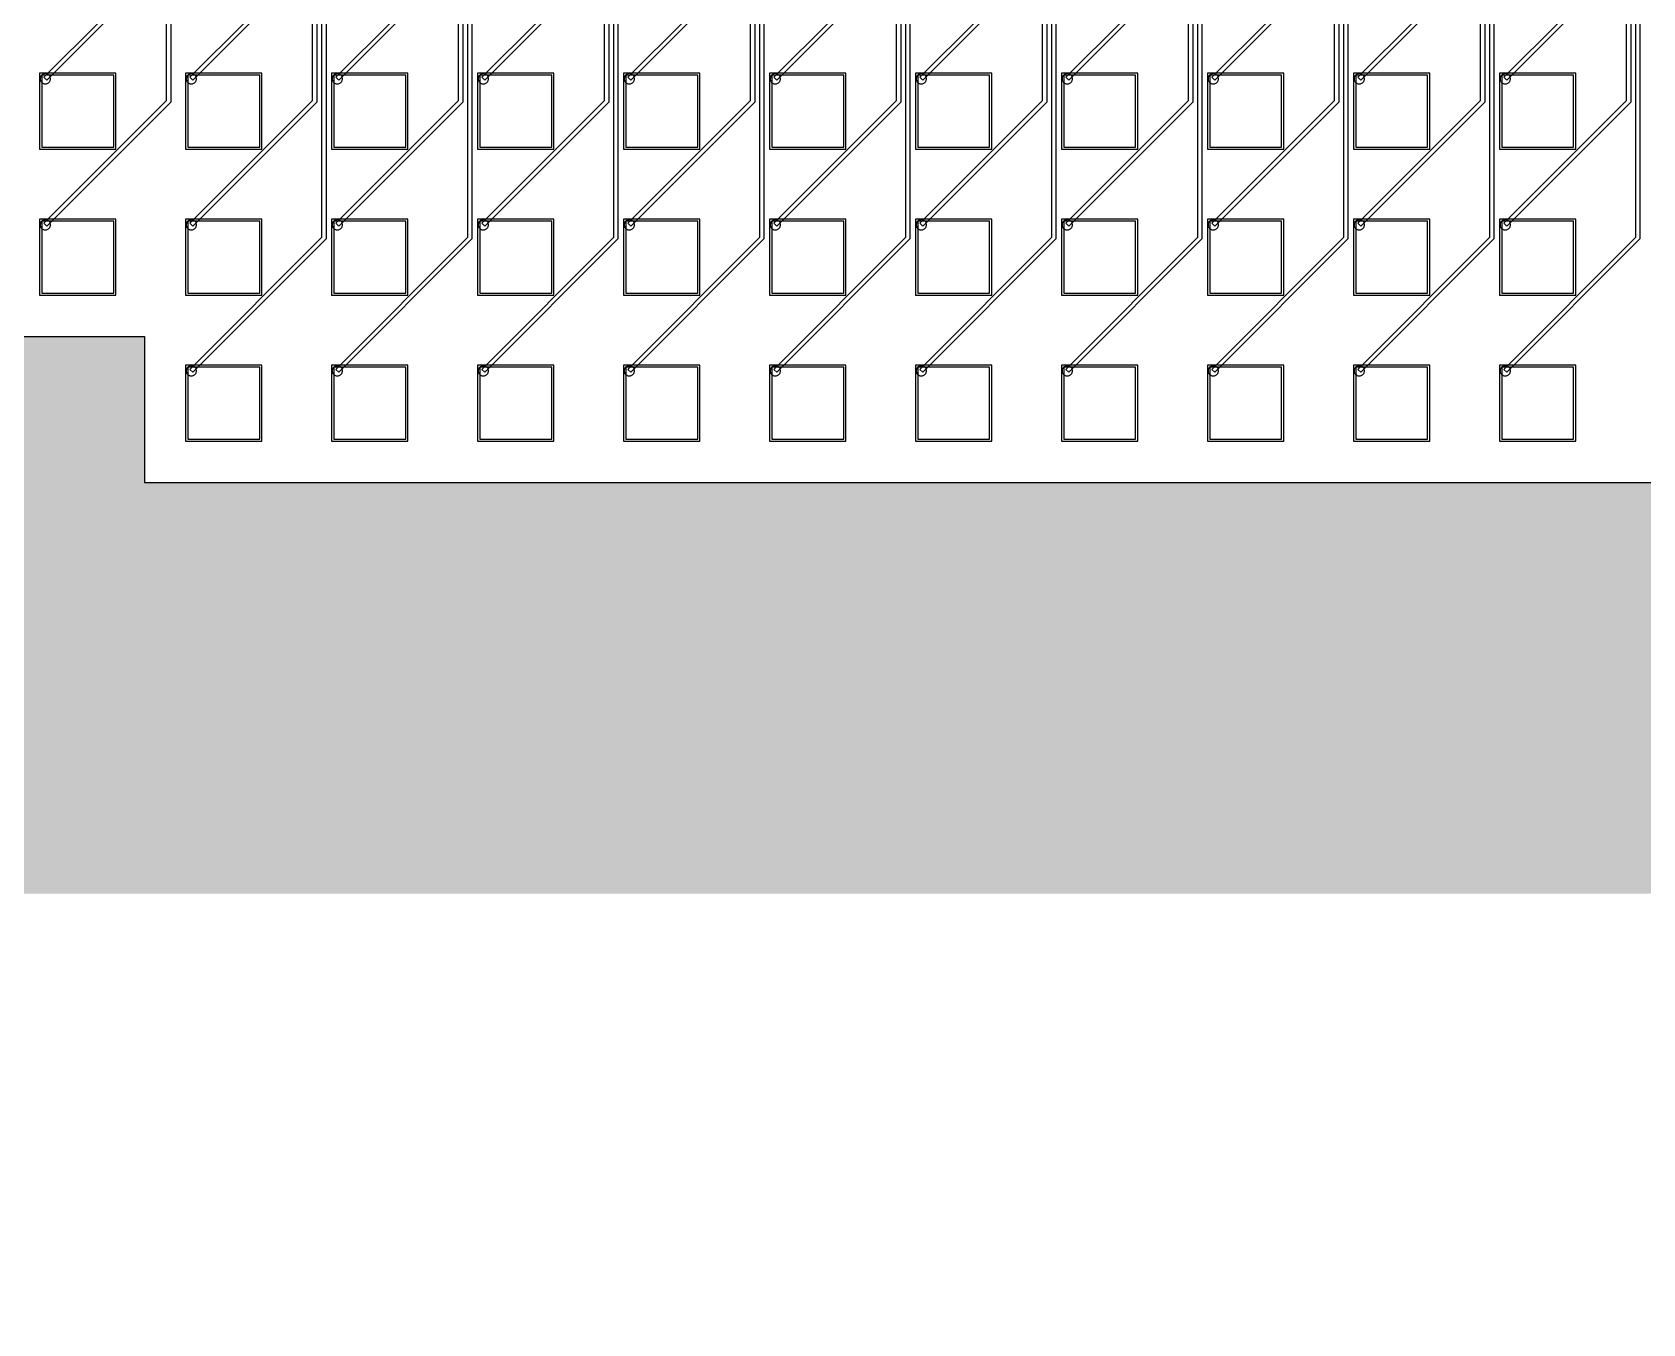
# Model space of a CAD drawing. Header units: metres. Extents: x -1236 to 4965, y 111 to 1952.
# Drawn here: x 1842 to 2626, y 111 to 739 of the extents above; entities that cross this region are included whole.
import ezdxf

# ---------------------------------------------------------------- set-up
doc = ezdxf.new("R2010")
doc.units = ezdxf.units.M
for name, color, linetype in [('Etching', 1, 'CONTINUOUS'), ('EtchingPad', 2, 'CONTINUOUS'), ('Metal1', 4, 'CONTINUOUS'), ('Metal2', 3, 'CONTINUOUS'), ('Polyimide', 7, 'CONTINUOUS'), ('Polyimide_Negative', 5, 'CONTINUOUS')]:
    doc.layers.add(name, color=color, linetype=linetype)

msp = doc.modelspace()

# ---------------------------------------------------------------- hatches: boundary and pattern name
at = {"layer": 'Polyimide_Negative'}
h = msp.add_hatch(color=5, dxfattribs=at)
h.paths.add_polyline_path([(-1236.25, 1952.5), (4965.25, 1952.5), (4965.25, 320), (1697, 320), (1697, 391), (-40.06, 391), (-45.65, 378.65), (-60.47, 350.95), (-77.06, 324.27), (-95.36, 298.73), (-115.29, 274.44), (-136.76, 251.51), (-159.69, 230.04), (-183.98, 210.11), (-209.52, 191.81), (-236.2, 175.22), (-263.9, 160.4), (-292.52, 147.44), (-321.92, 136.37), (-351.99, 127.25), (-382.59, 120.12), (-413.58, 115), (-444.85, 111.92), (-476.25, 110.89), (-507.65, 111.92), (-538.92, 115), (-569.91, 120.12), (-600.51, 127.25), (-630.58, 136.37), (-659.98, 147.44), (-688.6, 160.4), (-716.3, 175.22), (-742.98, 191.81), (-768.52, 210.11), (-792.81, 230.04), (-815.74, 251.51), (-837.21, 274.44), (-857.14, 298.73), (-875.44, 324.27), (-892.03, 350.95), (-906.85, 378.65), (-912.44, 391), (-1236.25, 391), (-1236.25, 1952.5)])
h.paths.add_polyline_path([(-756.25, 591), (-755.65, 572.69), (-753.85, 554.45), (-750.87, 536.37), (-746.71, 518.53), (-741.39, 501), (-734.94, 483.85), (-727.37, 467.16), (-718.74, 451), (-709.06, 435.44), (-698.39, 420.55), (-686.77, 406.38), (-674.24, 393.01), (-660.87, 380.48), (-646.7, 368.86), (-631.81, 358.19), (-616.25, 348.51), (-600.09, 339.88), (-583.4, 332.31), (-566.25, 325.86), (-548.72, 320.54), (-530.88, 316.38), (-512.8, 313.4), (-494.56, 311.6), (-476.25, 311), (-457.94, 311.6), (-439.7, 313.4), (-421.62, 316.38), (-403.78, 320.54), (-386.25, 325.86), (-369.1, 332.31), (-352.41, 339.88), (-336.25, 348.51), (-320.69, 358.19), (-305.8, 368.86), (-291.63, 380.48), (-278.26, 393.01), (-265.73, 406.38), (-254.11, 420.55), (-243.44, 435.44), (-233.76, 451), (-225.13, 467.16), (-217.56, 483.85), (-211.11, 501), (-205.79, 518.53), (-201.63, 536.37), (-198.65, 554.45), (-196.85, 572.69), (-196.25, 591), (1897, 591), (1897, 520), (3920.25, 520), (3920.86, 538.64), (3922.69, 557.2), (3925.73, 575.6), (3929.96, 593.76), (3935.37, 611.61), (3941.94, 629.06), (3949.64, 646.05), (3958.43, 662.5), (3968.28, 678.34), (3979.14, 693.5), (3990.98, 707.91), (4003.72, 721.53), (4017.34, 734.27), (4031.75, 746.11), (4046.91, 756.97), (4062.75, 766.82), (4079.2, 775.61), (4096.19, 783.31), (4113.64, 789.88), (4131.49, 795.29), (4149.65, 799.52), (4168.05, 802.56), (4186.61, 804.39), (4205.25, 805), (4223.89, 804.39), (4242.45, 802.56), (4260.85, 799.52), (4279.01, 795.29), (4296.86, 789.88), (4314.31, 783.31), (4331.3, 775.61), (4347.75, 766.82), (4363.59, 756.97), (4378.75, 746.11), (4393.16, 734.27), (4406.78, 721.53), (4419.52, 707.91), (4431.36, 693.5), (4442.22, 678.34), (4452.07, 662.5), (4460.86, 646.05), (4468.56, 629.06), (4475.13, 611.61), (4480.54, 593.76), (4484.77, 575.6), (4487.81, 557.2), (4489.64, 538.64), (4490.25, 520), (4765.25, 520), (4765.25, 1752.5), (-1036.25, 1752.5), (-1036.25, 591), (-756.25, 591)], flags=0)

# ---------------------------------------------------------------- linework, layer by layer
at = {"layer": 'Etching'}
for points in [[(1851.25, 716.25), (1851.23, 716.58), (1851.16, 716.9), (1851.06, 717.21), (1850.92, 717.5), (1850.73, 717.77), (1850.52, 718.02), (1850.27, 718.23), (1850, 718.42), (1849.71, 718.56), (1849.4, 718.66), (1849.08, 718.73), (1848.75, 718.75), (1848.42, 718.73), (1848.1, 718.66), (1847.79, 718.56), (1847.5, 718.42), (1847.23, 718.23), (1846.98, 718.02), (1846.77, 717.77), (1846.58, 717.5), (1846.44, 717.21), (1846.34, 716.9), (1846.27, 716.58), (1846.25, 716.25), (1846.27, 715.92), (1846.34, 715.6), (1846.44, 715.29), (1846.58, 715), (1846.77, 714.73), (1846.98, 714.48), (1847.23, 714.27), (1847.5, 714.08), (1847.79, 713.94), (1848.1, 713.84), (1848.42, 713.77), (1848.75, 713.75), (1849.08, 713.77), (1849.4, 713.84), (1849.71, 713.94), (1850, 714.08), (1850.27, 714.27), (1850.52, 714.48), (1850.73, 714.73), (1850.92, 715), (1851.06, 715.29), (1851.16, 715.6), (1851.23, 715.92), (1851.25, 716.25)], [(1922.25, 716.25), (1922.23, 716.58), (1922.16, 716.9), (1922.06, 717.21), (1921.92, 717.5), (1921.73, 717.77), (1921.52, 718.02), (1921.27, 718.23), (1921, 718.42), (1920.71, 718.56), (1920.4, 718.66), (1920.08, 718.73), (1919.75, 718.75), (1919.42, 718.73), (1919.1, 718.66), (1918.79, 718.56), (1918.5, 718.42), (1918.23, 718.23), (1917.98, 718.02), (1917.77, 717.77), (1917.58, 717.5), (1917.44, 717.21), (1917.34, 716.9), (1917.27, 716.58), (1917.25, 716.25), (1917.27, 715.92), (1917.34, 715.6), (1917.44, 715.29), (1917.58, 715), (1917.77, 714.73), (1917.98, 714.48), (1918.23, 714.27), (1918.5, 714.08), (1918.79, 713.94), (1919.1, 713.84), (1919.42, 713.77), (1919.75, 713.75), (1920.08, 713.77), (1920.4, 713.84), (1920.71, 713.94), (1921, 714.08), (1921.27, 714.27), (1921.52, 714.48), (1921.73, 714.73), (1921.92, 715), (1922.06, 715.29), (1922.16, 715.6), (1922.23, 715.92), (1922.25, 716.25)], [(1993.25, 716.25), (1993.23, 716.58), (1993.16, 716.9), (1993.06, 717.21), (1992.92, 717.5), (1992.73, 717.77), (1992.52, 718.02), (1992.27, 718.23), (1992, 718.42), (1991.71, 718.56), (1991.4, 718.66), (1991.08, 718.73), (1990.75, 718.75), (1990.42, 718.73), (1990.1, 718.66), (1989.79, 718.56), (1989.5, 718.42), (1989.23, 718.23), (1988.98, 718.02), (1988.77, 717.77), (1988.58, 717.5), (1988.44, 717.21), (1988.34, 716.9), (1988.27, 716.58), (1988.25, 716.25), (1988.27, 715.92), (1988.34, 715.6), (1988.44, 715.29), (1988.58, 715), (1988.77, 714.73), (1988.98, 714.48), (1989.23, 714.27), (1989.5, 714.08), (1989.79, 713.94), (1990.1, 713.84), (1990.42, 713.77), (1990.75, 713.75), (1991.08, 713.77), (1991.4, 713.84), (1991.71, 713.94), (1992, 714.08), (1992.27, 714.27), (1992.52, 714.48), (1992.73, 714.73), (1992.92, 715), (1993.06, 715.29), (1993.16, 715.6), (1993.23, 715.92), (1993.25, 716.25)], [(2064.25, 716.25), (2064.23, 716.58), (2064.16, 716.9), (2064.06, 717.21), (2063.92, 717.5), (2063.73, 717.77), (2063.52, 718.02), (2063.27, 718.23), (2063, 718.42), (2062.71, 718.56), (2062.4, 718.66), (2062.08, 718.73), (2061.75, 718.75), (2061.42, 718.73), (2061.1, 718.66), (2060.79, 718.56), (2060.5, 718.42), (2060.23, 718.23), (2059.98, 718.02), (2059.77, 717.77), (2059.58, 717.5), (2059.44, 717.21), (2059.34, 716.9), (2059.27, 716.58), (2059.25, 716.25), (2059.27, 715.92), (2059.34, 715.6), (2059.44, 715.29), (2059.58, 715), (2059.77, 714.73), (2059.98, 714.48), (2060.23, 714.27), (2060.5, 714.08), (2060.79, 713.94), (2061.1, 713.84), (2061.42, 713.77), (2061.75, 713.75), (2062.08, 713.77), (2062.4, 713.84), (2062.71, 713.94), (2063, 714.08), (2063.27, 714.27), (2063.52, 714.48), (2063.73, 714.73), (2063.92, 715), (2064.06, 715.29), (2064.16, 715.6), (2064.23, 715.92), (2064.25, 716.25)], [(2135.25, 716.25), (2135.23, 716.58), (2135.16, 716.9), (2135.06, 717.21), (2134.92, 717.5), (2134.73, 717.77), (2134.52, 718.02), (2134.27, 718.23), (2134, 718.42), (2133.71, 718.56), (2133.4, 718.66), (2133.08, 718.73), (2132.75, 718.75), (2132.42, 718.73), (2132.1, 718.66), (2131.79, 718.56), (2131.5, 718.42), (2131.23, 718.23), (2130.98, 718.02), (2130.77, 717.77), (2130.58, 717.5), (2130.44, 717.21), (2130.34, 716.9), (2130.27, 716.58), (2130.25, 716.25), (2130.27, 715.92), (2130.34, 715.6), (2130.44, 715.29), (2130.58, 715), (2130.77, 714.73), (2130.98, 714.48), (2131.23, 714.27), (2131.5, 714.08), (2131.79, 713.94), (2132.1, 713.84), (2132.42, 713.77), (2132.75, 713.75), (2133.08, 713.77), (2133.4, 713.84), (2133.71, 713.94), (2134, 714.08), (2134.27, 714.27), (2134.52, 714.48), (2134.73, 714.73), (2134.92, 715), (2135.06, 715.29), (2135.16, 715.6), (2135.23, 715.92), (2135.25, 716.25)], [(2206.25, 716.25), (2206.23, 716.58), (2206.16, 716.9), (2206.06, 717.21), (2205.92, 717.5), (2205.73, 717.77), (2205.52, 718.02), (2205.27, 718.23), (2205, 718.42), (2204.71, 718.56), (2204.4, 718.66), (2204.08, 718.73), (2203.75, 718.75), (2203.42, 718.73), (2203.1, 718.66), (2202.79, 718.56), (2202.5, 718.42), (2202.23, 718.23), (2201.98, 718.02), (2201.77, 717.77), (2201.58, 717.5), (2201.44, 717.21), (2201.34, 716.9), (2201.27, 716.58), (2201.25, 716.25), (2201.27, 715.92), (2201.34, 715.6), (2201.44, 715.29), (2201.58, 715), (2201.77, 714.73), (2201.98, 714.48), (2202.23, 714.27), (2202.5, 714.08), (2202.79, 713.94), (2203.1, 713.84), (2203.42, 713.77), (2203.75, 713.75), (2204.08, 713.77), (2204.4, 713.84), (2204.71, 713.94), (2205, 714.08), (2205.27, 714.27), (2205.52, 714.48), (2205.73, 714.73), (2205.92, 715), (2206.06, 715.29), (2206.16, 715.6), (2206.23, 715.92), (2206.25, 716.25)], [(2277.25, 716.25), (2277.23, 716.58), (2277.16, 716.9), (2277.06, 717.21), (2276.92, 717.5), (2276.73, 717.77), (2276.52, 718.02), (2276.27, 718.23), (2276, 718.42), (2275.71, 718.56), (2275.4, 718.66), (2275.08, 718.73), (2274.75, 718.75), (2274.42, 718.73), (2274.1, 718.66), (2273.79, 718.56), (2273.5, 718.42), (2273.23, 718.23), (2272.98, 718.02), (2272.77, 717.77), (2272.58, 717.5), (2272.44, 717.21), (2272.34, 716.9), (2272.27, 716.58), (2272.25, 716.25), (2272.27, 715.92), (2272.34, 715.6), (2272.44, 715.29), (2272.58, 715), (2272.77, 714.73), (2272.98, 714.48), (2273.23, 714.27), (2273.5, 714.08), (2273.79, 713.94), (2274.1, 713.84), (2274.42, 713.77), (2274.75, 713.75), (2275.08, 713.77), (2275.4, 713.84), (2275.71, 713.94), (2276, 714.08), (2276.27, 714.27), (2276.52, 714.48), (2276.73, 714.73), (2276.92, 715), (2277.06, 715.29), (2277.16, 715.6), (2277.23, 715.92), (2277.25, 716.25)], [(2348.25, 716.25), (2348.23, 716.58), (2348.16, 716.9), (2348.06, 717.21), (2347.92, 717.5), (2347.73, 717.77), (2347.52, 718.02), (2347.27, 718.23), (2347, 718.42), (2346.71, 718.56), (2346.4, 718.66), (2346.08, 718.73), (2345.75, 718.75), (2345.42, 718.73), (2345.1, 718.66), (2344.79, 718.56), (2344.5, 718.42), (2344.23, 718.23), (2343.98, 718.02), (2343.77, 717.77), (2343.58, 717.5), (2343.44, 717.21), (2343.34, 716.9), (2343.27, 716.58), (2343.25, 716.25), (2343.27, 715.92), (2343.34, 715.6), (2343.44, 715.29), (2343.58, 715), (2343.77, 714.73), (2343.98, 714.48), (2344.23, 714.27), (2344.5, 714.08), (2344.79, 713.94), (2345.1, 713.84), (2345.42, 713.77), (2345.75, 713.75), (2346.08, 713.77), (2346.4, 713.84), (2346.71, 713.94), (2347, 714.08), (2347.27, 714.27), (2347.52, 714.48), (2347.73, 714.73), (2347.92, 715), (2348.06, 715.29), (2348.16, 715.6), (2348.23, 715.92), (2348.25, 716.25)], [(2419.25, 716.25), (2419.23, 716.58), (2419.16, 716.9), (2419.06, 717.21), (2418.92, 717.5), (2418.73, 717.77), (2418.52, 718.02), (2418.27, 718.23), (2418, 718.42), (2417.71, 718.56), (2417.4, 718.66), (2417.08, 718.73), (2416.75, 718.75), (2416.42, 718.73), (2416.1, 718.66), (2415.79, 718.56), (2415.5, 718.42), (2415.23, 718.23), (2414.98, 718.02), (2414.77, 717.77), (2414.58, 717.5), (2414.44, 717.21), (2414.34, 716.9), (2414.27, 716.58), (2414.25, 716.25), (2414.27, 715.92), (2414.34, 715.6), (2414.44, 715.29), (2414.58, 715), (2414.77, 714.73), (2414.98, 714.48), (2415.23, 714.27), (2415.5, 714.08), (2415.79, 713.94), (2416.1, 713.84), (2416.42, 713.77), (2416.75, 713.75), (2417.08, 713.77), (2417.4, 713.84), (2417.71, 713.94), (2418, 714.08), (2418.27, 714.27), (2418.52, 714.48), (2418.73, 714.73), (2418.92, 715), (2419.06, 715.29), (2419.16, 715.6), (2419.23, 715.92), (2419.25, 716.25)], [(2490.25, 716.25), (2490.23, 716.58), (2490.16, 716.9), (2490.06, 717.21), (2489.92, 717.5), (2489.73, 717.77), (2489.52, 718.02), (2489.27, 718.23), (2489, 718.42), (2488.71, 718.56), (2488.4, 718.66), (2488.08, 718.73), (2487.75, 718.75), (2487.42, 718.73), (2487.1, 718.66), (2486.79, 718.56), (2486.5, 718.42), (2486.23, 718.23), (2485.98, 718.02), (2485.77, 717.77), (2485.58, 717.5), (2485.44, 717.21), (2485.34, 716.9), (2485.27, 716.58), (2485.25, 716.25), (2485.27, 715.92), (2485.34, 715.6), (2485.44, 715.29), (2485.58, 715), (2485.77, 714.73), (2485.98, 714.48), (2486.23, 714.27), (2486.5, 714.08), (2486.79, 713.94), (2487.1, 713.84), (2487.42, 713.77), (2487.75, 713.75), (2488.08, 713.77), (2488.4, 713.84), (2488.71, 713.94), (2489, 714.08), (2489.27, 714.27), (2489.52, 714.48), (2489.73, 714.73), (2489.92, 715), (2490.06, 715.29), (2490.16, 715.6), (2490.23, 715.92), (2490.25, 716.25)], [(2561.25, 716.25), (2561.23, 716.58), (2561.16, 716.9), (2561.06, 717.21), (2560.92, 717.5), (2560.73, 717.77), (2560.52, 718.02), (2560.27, 718.23), (2560, 718.42), (2559.71, 718.56), (2559.4, 718.66), (2559.08, 718.73), (2558.75, 718.75), (2558.42, 718.73), (2558.1, 718.66), (2557.79, 718.56), (2557.5, 718.42), (2557.23, 718.23), (2556.98, 718.02), (2556.77, 717.77), (2556.58, 717.5), (2556.44, 717.21), (2556.34, 716.9), (2556.27, 716.58), (2556.25, 716.25), (2556.27, 715.92), (2556.34, 715.6), (2556.44, 715.29), (2556.58, 715), (2556.77, 714.73), (2556.98, 714.48), (2557.23, 714.27), (2557.5, 714.08), (2557.79, 713.94), (2558.1, 713.84), (2558.42, 713.77), (2558.75, 713.75), (2559.08, 713.77), (2559.4, 713.84), (2559.71, 713.94), (2560, 714.08), (2560.27, 714.27), (2560.52, 714.48), (2560.73, 714.73), (2560.92, 715), (2561.06, 715.29), (2561.16, 715.6), (2561.23, 715.92), (2561.25, 716.25)], [(1851.25, 645.25), (1851.23, 645.58), (1851.16, 645.9), (1851.06, 646.21), (1850.92, 646.5), (1850.73, 646.77), (1850.52, 647.02), (1850.27, 647.23), (1850, 647.42), (1849.71, 647.56), (1849.4, 647.66), (1849.08, 647.73), (1848.75, 647.75), (1848.42, 647.73), (1848.1, 647.66), (1847.79, 647.56), (1847.5, 647.42), (1847.23, 647.23), (1846.98, 647.02), (1846.77, 646.77), (1846.58, 646.5), (1846.44, 646.21), (1846.34, 645.9), (1846.27, 645.58), (1846.25, 645.25), (1846.27, 644.92), (1846.34, 644.6), (1846.44, 644.29), (1846.58, 644), (1846.77, 643.73), (1846.98, 643.48), (1847.23, 643.27), (1847.5, 643.08), (1847.79, 642.94), (1848.1, 642.84), (1848.42, 642.77), (1848.75, 642.75), (1849.08, 642.77), (1849.4, 642.84), (1849.71, 642.94), (1850, 643.08), (1850.27, 643.27), (1850.52, 643.48), (1850.73, 643.73), (1850.92, 644), (1851.06, 644.29), (1851.16, 644.6), (1851.23, 644.92), (1851.25, 645.25)], [(1922.25, 645.25), (1922.23, 645.58), (1922.16, 645.9), (1922.06, 646.21), (1921.92, 646.5), (1921.73, 646.77), (1921.52, 647.02), (1921.27, 647.23), (1921, 647.42), (1920.71, 647.56), (1920.4, 647.66), (1920.08, 647.73), (1919.75, 647.75), (1919.42, 647.73), (1919.1, 647.66), (1918.79, 647.56), (1918.5, 647.42), (1918.23, 647.23), (1917.98, 647.02), (1917.77, 646.77), (1917.58, 646.5), (1917.44, 646.21), (1917.34, 645.9), (1917.27, 645.58), (1917.25, 645.25), (1917.27, 644.92), (1917.34, 644.6), (1917.44, 644.29), (1917.58, 644), (1917.77, 643.73), (1917.98, 643.48), (1918.23, 643.27), (1918.5, 643.08), (1918.79, 642.94), (1919.1, 642.84), (1919.42, 642.77), (1919.75, 642.75), (1920.08, 642.77), (1920.4, 642.84), (1920.71, 642.94), (1921, 643.08), (1921.27, 643.27), (1921.52, 643.48), (1921.73, 643.73), (1921.92, 644), (1922.06, 644.29), (1922.16, 644.6), (1922.23, 644.92), (1922.25, 645.25)], [(1993.25, 645.25), (1993.23, 645.58), (1993.16, 645.9), (1993.06, 646.21), (1992.92, 646.5), (1992.73, 646.77), (1992.52, 647.02), (1992.27, 647.23), (1992, 647.42), (1991.71, 647.56), (1991.4, 647.66), (1991.08, 647.73), (1990.75, 647.75), (1990.42, 647.73), (1990.1, 647.66), (1989.79, 647.56), (1989.5, 647.42), (1989.23, 647.23), (1988.98, 647.02), (1988.77, 646.77), (1988.58, 646.5), (1988.44, 646.21), (1988.34, 645.9), (1988.27, 645.58), (1988.25, 645.25), (1988.27, 644.92), (1988.34, 644.6), (1988.44, 644.29), (1988.58, 644), (1988.77, 643.73), (1988.98, 643.48), (1989.23, 643.27), (1989.5, 643.08), (1989.79, 642.94), (1990.1, 642.84), (1990.42, 642.77), (1990.75, 642.75), (1991.08, 642.77), (1991.4, 642.84), (1991.71, 642.94), (1992, 643.08), (1992.27, 643.27), (1992.52, 643.48), (1992.73, 643.73), (1992.92, 644), (1993.06, 644.29), (1993.16, 644.6), (1993.23, 644.92), (1993.25, 645.25)], [(2064.25, 645.25), (2064.23, 645.58), (2064.16, 645.9), (2064.06, 646.21), (2063.92, 646.5), (2063.73, 646.77), (2063.52, 647.02), (2063.27, 647.23), (2063, 647.42), (2062.71, 647.56), (2062.4, 647.66), (2062.08, 647.73), (2061.75, 647.75), (2061.42, 647.73), (2061.1, 647.66), (2060.79, 647.56), (2060.5, 647.42), (2060.23, 647.23), (2059.98, 647.02), (2059.77, 646.77), (2059.58, 646.5), (2059.44, 646.21), (2059.34, 645.9), (2059.27, 645.58), (2059.25, 645.25), (2059.27, 644.92), (2059.34, 644.6), (2059.44, 644.29), (2059.58, 644), (2059.77, 643.73), (2059.98, 643.48), (2060.23, 643.27), (2060.5, 643.08), (2060.79, 642.94), (2061.1, 642.84), (2061.42, 642.77), (2061.75, 642.75), (2062.08, 642.77), (2062.4, 642.84), (2062.71, 642.94), (2063, 643.08), (2063.27, 643.27), (2063.52, 643.48), (2063.73, 643.73), (2063.92, 644), (2064.06, 644.29), (2064.16, 644.6), (2064.23, 644.92), (2064.25, 645.25)], [(2135.25, 645.25), (2135.23, 645.58), (2135.16, 645.9), (2135.06, 646.21), (2134.92, 646.5), (2134.73, 646.77), (2134.52, 647.02), (2134.27, 647.23), (2134, 647.42), (2133.71, 647.56), (2133.4, 647.66), (2133.08, 647.73), (2132.75, 647.75), (2132.42, 647.73), (2132.1, 647.66), (2131.79, 647.56), (2131.5, 647.42), (2131.23, 647.23), (2130.98, 647.02), (2130.77, 646.77), (2130.58, 646.5), (2130.44, 646.21), (2130.34, 645.9), (2130.27, 645.58), (2130.25, 645.25), (2130.27, 644.92), (2130.34, 644.6), (2130.44, 644.29), (2130.58, 644), (2130.77, 643.73), (2130.98, 643.48), (2131.23, 643.27), (2131.5, 643.08), (2131.79, 642.94), (2132.1, 642.84), (2132.42, 642.77), (2132.75, 642.75), (2133.08, 642.77), (2133.4, 642.84), (2133.71, 642.94), (2134, 643.08), (2134.27, 643.27), (2134.52, 643.48), (2134.73, 643.73), (2134.92, 644), (2135.06, 644.29), (2135.16, 644.6), (2135.23, 644.92), (2135.25, 645.25)], [(2206.25, 645.25), (2206.23, 645.58), (2206.16, 645.9), (2206.06, 646.21), (2205.92, 646.5), (2205.73, 646.77), (2205.52, 647.02), (2205.27, 647.23), (2205, 647.42), (2204.71, 647.56), (2204.4, 647.66), (2204.08, 647.73), (2203.75, 647.75), (2203.42, 647.73), (2203.1, 647.66), (2202.79, 647.56), (2202.5, 647.42), (2202.23, 647.23), (2201.98, 647.02), (2201.77, 646.77), (2201.58, 646.5), (2201.44, 646.21), (2201.34, 645.9), (2201.27, 645.58), (2201.25, 645.25), (2201.27, 644.92), (2201.34, 644.6), (2201.44, 644.29), (2201.58, 644), (2201.77, 643.73), (2201.98, 643.48), (2202.23, 643.27), (2202.5, 643.08), (2202.79, 642.94), (2203.1, 642.84), (2203.42, 642.77), (2203.75, 642.75), (2204.08, 642.77), (2204.4, 642.84), (2204.71, 642.94), (2205, 643.08), (2205.27, 643.27), (2205.52, 643.48), (2205.73, 643.73), (2205.92, 644), (2206.06, 644.29), (2206.16, 644.6), (2206.23, 644.92), (2206.25, 645.25)], [(2277.25, 645.25), (2277.23, 645.58), (2277.16, 645.9), (2277.06, 646.21), (2276.92, 646.5), (2276.73, 646.77), (2276.52, 647.02), (2276.27, 647.23), (2276, 647.42), (2275.71, 647.56), (2275.4, 647.66), (2275.08, 647.73), (2274.75, 647.75), (2274.42, 647.73), (2274.1, 647.66), (2273.79, 647.56), (2273.5, 647.42), (2273.23, 647.23), (2272.98, 647.02), (2272.77, 646.77), (2272.58, 646.5), (2272.44, 646.21), (2272.34, 645.9), (2272.27, 645.58), (2272.25, 645.25), (2272.27, 644.92), (2272.34, 644.6), (2272.44, 644.29), (2272.58, 644), (2272.77, 643.73), (2272.98, 643.48), (2273.23, 643.27), (2273.5, 643.08), (2273.79, 642.94), (2274.1, 642.84), (2274.42, 642.77), (2274.75, 642.75), (2275.08, 642.77), (2275.4, 642.84), (2275.71, 642.94), (2276, 643.08), (2276.27, 643.27), (2276.52, 643.48), (2276.73, 643.73), (2276.92, 644), (2277.06, 644.29), (2277.16, 644.6), (2277.23, 644.92), (2277.25, 645.25)], [(2348.25, 645.25), (2348.23, 645.58), (2348.16, 645.9), (2348.06, 646.21), (2347.92, 646.5), (2347.73, 646.77), (2347.52, 647.02), (2347.27, 647.23), (2347, 647.42), (2346.71, 647.56), (2346.4, 647.66), (2346.08, 647.73), (2345.75, 647.75), (2345.42, 647.73), (2345.1, 647.66), (2344.79, 647.56), (2344.5, 647.42), (2344.23, 647.23), (2343.98, 647.02), (2343.77, 646.77), (2343.58, 646.5), (2343.44, 646.21), (2343.34, 645.9), (2343.27, 645.58), (2343.25, 645.25), (2343.27, 644.92), (2343.34, 644.6), (2343.44, 644.29), (2343.58, 644), (2343.77, 643.73), (2343.98, 643.48), (2344.23, 643.27), (2344.5, 643.08), (2344.79, 642.94), (2345.1, 642.84), (2345.42, 642.77), (2345.75, 642.75), (2346.08, 642.77), (2346.4, 642.84), (2346.71, 642.94), (2347, 643.08), (2347.27, 643.27), (2347.52, 643.48), (2347.73, 643.73), (2347.92, 644), (2348.06, 644.29), (2348.16, 644.6), (2348.23, 644.92), (2348.25, 645.25)], [(2419.25, 645.25), (2419.23, 645.58), (2419.16, 645.9), (2419.06, 646.21), (2418.92, 646.5), (2418.73, 646.77), (2418.52, 647.02), (2418.27, 647.23), (2418, 647.42), (2417.71, 647.56), (2417.4, 647.66), (2417.08, 647.73), (2416.75, 647.75), (2416.42, 647.73), (2416.1, 647.66), (2415.79, 647.56), (2415.5, 647.42), (2415.23, 647.23), (2414.98, 647.02), (2414.77, 646.77), (2414.58, 646.5), (2414.44, 646.21), (2414.34, 645.9), (2414.27, 645.58), (2414.25, 645.25), (2414.27, 644.92), (2414.34, 644.6), (2414.44, 644.29), (2414.58, 644), (2414.77, 643.73), (2414.98, 643.48), (2415.23, 643.27), (2415.5, 643.08), (2415.79, 642.94), (2416.1, 642.84), (2416.42, 642.77), (2416.75, 642.75), (2417.08, 642.77), (2417.4, 642.84), (2417.71, 642.94), (2418, 643.08), (2418.27, 643.27), (2418.52, 643.48), (2418.73, 643.73), (2418.92, 644), (2419.06, 644.29), (2419.16, 644.6), (2419.23, 644.92), (2419.25, 645.25)], [(2490.25, 645.25), (2490.23, 645.58), (2490.16, 645.9), (2490.06, 646.21), (2489.92, 646.5), (2489.73, 646.77), (2489.52, 647.02), (2489.27, 647.23), (2489, 647.42), (2488.71, 647.56), (2488.4, 647.66), (2488.08, 647.73), (2487.75, 647.75), (2487.42, 647.73), (2487.1, 647.66), (2486.79, 647.56), (2486.5, 647.42), (2486.23, 647.23), (2485.98, 647.02), (2485.77, 646.77), (2485.58, 646.5), (2485.44, 646.21), (2485.34, 645.9), (2485.27, 645.58), (2485.25, 645.25), (2485.27, 644.92), (2485.34, 644.6), (2485.44, 644.29), (2485.58, 644), (2485.77, 643.73), (2485.98, 643.48), (2486.23, 643.27), (2486.5, 643.08), (2486.79, 642.94), (2487.1, 642.84), (2487.42, 642.77), (2487.75, 642.75), (2488.08, 642.77), (2488.4, 642.84), (2488.71, 642.94), (2489, 643.08), (2489.27, 643.27), (2489.52, 643.48), (2489.73, 643.73), (2489.92, 644), (2490.06, 644.29), (2490.16, 644.6), (2490.23, 644.92), (2490.25, 645.25)], [(2561.25, 645.25), (2561.23, 645.58), (2561.16, 645.9), (2561.06, 646.21), (2560.92, 646.5), (2560.73, 646.77), (2560.52, 647.02), (2560.27, 647.23), (2560, 647.42), (2559.71, 647.56), (2559.4, 647.66), (2559.08, 647.73), (2558.75, 647.75), (2558.42, 647.73), (2558.1, 647.66), (2557.79, 647.56), (2557.5, 647.42), (2557.23, 647.23), (2556.98, 647.02), (2556.77, 646.77), (2556.58, 646.5), (2556.44, 646.21), (2556.34, 645.9), (2556.27, 645.58), (2556.25, 645.25), (2556.27, 644.92), (2556.34, 644.6), (2556.44, 644.29), (2556.58, 644), (2556.77, 643.73), (2556.98, 643.48), (2557.23, 643.27), (2557.5, 643.08), (2557.79, 642.94), (2558.1, 642.84), (2558.42, 642.77), (2558.75, 642.75), (2559.08, 642.77), (2559.4, 642.84), (2559.71, 642.94), (2560, 643.08), (2560.27, 643.27), (2560.52, 643.48), (2560.73, 643.73), (2560.92, 644), (2561.06, 644.29), (2561.16, 644.6), (2561.23, 644.92), (2561.25, 645.25)], [(1922.25, 574.25), (1922.23, 574.58), (1922.16, 574.9), (1922.06, 575.21), (1921.92, 575.5), (1921.73, 575.77), (1921.52, 576.02), (1921.27, 576.23), (1921, 576.42), (1920.71, 576.56), (1920.4, 576.66), (1920.08, 576.73), (1919.75, 576.75), (1919.42, 576.73), (1919.1, 576.66), (1918.79, 576.56), (1918.5, 576.42), (1918.23, 576.23), (1917.98, 576.02), (1917.77, 575.77), (1917.58, 575.5), (1917.44, 575.21), (1917.34, 574.9), (1917.27, 574.58), (1917.25, 574.25), (1917.27, 573.92), (1917.34, 573.6), (1917.44, 573.29), (1917.58, 573), (1917.77, 572.73), (1917.98, 572.48), (1918.23, 572.27), (1918.5, 572.08), (1918.79, 571.94), (1919.1, 571.84), (1919.42, 571.77), (1919.75, 571.75), (1920.08, 571.77), (1920.4, 571.84), (1920.71, 571.94), (1921, 572.08), (1921.27, 572.27), (1921.52, 572.48), (1921.73, 572.73), (1921.92, 573), (1922.06, 573.29), (1922.16, 573.6), (1922.23, 573.92), (1922.25, 574.25)], [(1993.25, 574.25), (1993.23, 574.58), (1993.16, 574.9), (1993.06, 575.21), (1992.92, 575.5), (1992.73, 575.77), (1992.52, 576.02), (1992.27, 576.23), (1992, 576.42), (1991.71, 576.56), (1991.4, 576.66), (1991.08, 576.73), (1990.75, 576.75), (1990.42, 576.73), (1990.1, 576.66), (1989.79, 576.56), (1989.5, 576.42), (1989.23, 576.23), (1988.98, 576.02), (1988.77, 575.77), (1988.58, 575.5), (1988.44, 575.21), (1988.34, 574.9), (1988.27, 574.58), (1988.25, 574.25), (1988.27, 573.92), (1988.34, 573.6), (1988.44, 573.29), (1988.58, 573), (1988.77, 572.73), (1988.98, 572.48), (1989.23, 572.27), (1989.5, 572.08), (1989.79, 571.94), (1990.1, 571.84), (1990.42, 571.77), (1990.75, 571.75), (1991.08, 571.77), (1991.4, 571.84), (1991.71, 571.94), (1992, 572.08), (1992.27, 572.27), (1992.52, 572.48), (1992.73, 572.73), (1992.92, 573), (1993.06, 573.29), (1993.16, 573.6), (1993.23, 573.92), (1993.25, 574.25)], [(2064.25, 574.25), (2064.23, 574.58), (2064.16, 574.9), (2064.06, 575.21), (2063.92, 575.5), (2063.73, 575.77), (2063.52, 576.02), (2063.27, 576.23), (2063, 576.42), (2062.71, 576.56), (2062.4, 576.66), (2062.08, 576.73), (2061.75, 576.75), (2061.42, 576.73), (2061.1, 576.66), (2060.79, 576.56), (2060.5, 576.42), (2060.23, 576.23), (2059.98, 576.02), (2059.77, 575.77), (2059.58, 575.5), (2059.44, 575.21), (2059.34, 574.9), (2059.27, 574.58), (2059.25, 574.25), (2059.27, 573.92), (2059.34, 573.6), (2059.44, 573.29), (2059.58, 573), (2059.77, 572.73), (2059.98, 572.48), (2060.23, 572.27), (2060.5, 572.08), (2060.79, 571.94), (2061.1, 571.84), (2061.42, 571.77), (2061.75, 571.75), (2062.08, 571.77), (2062.4, 571.84), (2062.71, 571.94), (2063, 572.08), (2063.27, 572.27), (2063.52, 572.48), (2063.73, 572.73), (2063.92, 573), (2064.06, 573.29), (2064.16, 573.6), (2064.23, 573.92), (2064.25, 574.25)], [(2135.25, 574.25), (2135.23, 574.58), (2135.16, 574.9), (2135.06, 575.21), (2134.92, 575.5), (2134.73, 575.77), (2134.52, 576.02), (2134.27, 576.23), (2134, 576.42), (2133.71, 576.56), (2133.4, 576.66), (2133.08, 576.73), (2132.75, 576.75), (2132.42, 576.73), (2132.1, 576.66), (2131.79, 576.56), (2131.5, 576.42), (2131.23, 576.23), (2130.98, 576.02), (2130.77, 575.77), (2130.58, 575.5), (2130.44, 575.21), (2130.34, 574.9), (2130.27, 574.58), (2130.25, 574.25), (2130.27, 573.92), (2130.34, 573.6), (2130.44, 573.29), (2130.58, 573), (2130.77, 572.73), (2130.98, 572.48), (2131.23, 572.27), (2131.5, 572.08), (2131.79, 571.94), (2132.1, 571.84), (2132.42, 571.77), (2132.75, 571.75), (2133.08, 571.77), (2133.4, 571.84), (2133.71, 571.94), (2134, 572.08), (2134.27, 572.27), (2134.52, 572.48), (2134.73, 572.73), (2134.92, 573), (2135.06, 573.29), (2135.16, 573.6), (2135.23, 573.92), (2135.25, 574.25)], [(2206.25, 574.25), (2206.23, 574.58), (2206.16, 574.9), (2206.06, 575.21), (2205.92, 575.5), (2205.73, 575.77), (2205.52, 576.02), (2205.27, 576.23), (2205, 576.42), (2204.71, 576.56), (2204.4, 576.66), (2204.08, 576.73), (2203.75, 576.75), (2203.42, 576.73), (2203.1, 576.66), (2202.79, 576.56), (2202.5, 576.42), (2202.23, 576.23), (2201.98, 576.02), (2201.77, 575.77), (2201.58, 575.5), (2201.44, 575.21), (2201.34, 574.9), (2201.27, 574.58), (2201.25, 574.25), (2201.27, 573.92), (2201.34, 573.6), (2201.44, 573.29), (2201.58, 573), (2201.77, 572.73), (2201.98, 572.48), (2202.23, 572.27), (2202.5, 572.08), (2202.79, 571.94), (2203.1, 571.84), (2203.42, 571.77), (2203.75, 571.75), (2204.08, 571.77), (2204.4, 571.84), (2204.71, 571.94), (2205, 572.08), (2205.27, 572.27), (2205.52, 572.48), (2205.73, 572.73), (2205.92, 573), (2206.06, 573.29), (2206.16, 573.6), (2206.23, 573.92), (2206.25, 574.25)], [(2277.25, 574.25), (2277.23, 574.58), (2277.16, 574.9), (2277.06, 575.21), (2276.92, 575.5), (2276.73, 575.77), (2276.52, 576.02), (2276.27, 576.23), (2276, 576.42), (2275.71, 576.56), (2275.4, 576.66), (2275.08, 576.73), (2274.75, 576.75), (2274.42, 576.73), (2274.1, 576.66), (2273.79, 576.56), (2273.5, 576.42), (2273.23, 576.23), (2272.98, 576.02), (2272.77, 575.77), (2272.58, 575.5), (2272.44, 575.21), (2272.34, 574.9), (2272.27, 574.58), (2272.25, 574.25), (2272.27, 573.92), (2272.34, 573.6), (2272.44, 573.29), (2272.58, 573), (2272.77, 572.73), (2272.98, 572.48), (2273.23, 572.27), (2273.5, 572.08), (2273.79, 571.94), (2274.1, 571.84), (2274.42, 571.77), (2274.75, 571.75), (2275.08, 571.77), (2275.4, 571.84), (2275.71, 571.94), (2276, 572.08), (2276.27, 572.27), (2276.52, 572.48), (2276.73, 572.73), (2276.92, 573), (2277.06, 573.29), (2277.16, 573.6), (2277.23, 573.92), (2277.25, 574.25)], [(2348.25, 574.25), (2348.23, 574.58), (2348.16, 574.9), (2348.06, 575.21), (2347.92, 575.5), (2347.73, 575.77), (2347.52, 576.02), (2347.27, 576.23), (2347, 576.42), (2346.71, 576.56), (2346.4, 576.66), (2346.08, 576.73), (2345.75, 576.75), (2345.42, 576.73), (2345.1, 576.66), (2344.79, 576.56), (2344.5, 576.42), (2344.23, 576.23), (2343.98, 576.02), (2343.77, 575.77), (2343.58, 575.5), (2343.44, 575.21), (2343.34, 574.9), (2343.27, 574.58), (2343.25, 574.25), (2343.27, 573.92), (2343.34, 573.6), (2343.44, 573.29), (2343.58, 573), (2343.77, 572.73), (2343.98, 572.48), (2344.23, 572.27), (2344.5, 572.08), (2344.79, 571.94), (2345.1, 571.84), (2345.42, 571.77), (2345.75, 571.75), (2346.08, 571.77), (2346.4, 571.84), (2346.71, 571.94), (2347, 572.08), (2347.27, 572.27), (2347.52, 572.48), (2347.73, 572.73), (2347.92, 573), (2348.06, 573.29), (2348.16, 573.6), (2348.23, 573.92), (2348.25, 574.25)], [(2419.25, 574.25), (2419.23, 574.58), (2419.16, 574.9), (2419.06, 575.21), (2418.92, 575.5), (2418.73, 575.77), (2418.52, 576.02), (2418.27, 576.23), (2418, 576.42), (2417.71, 576.56), (2417.4, 576.66), (2417.08, 576.73), (2416.75, 576.75), (2416.42, 576.73), (2416.1, 576.66), (2415.79, 576.56), (2415.5, 576.42), (2415.23, 576.23), (2414.98, 576.02), (2414.77, 575.77), (2414.58, 575.5), (2414.44, 575.21), (2414.34, 574.9), (2414.27, 574.58), (2414.25, 574.25), (2414.27, 573.92), (2414.34, 573.6), (2414.44, 573.29), (2414.58, 573), (2414.77, 572.73), (2414.98, 572.48), (2415.23, 572.27), (2415.5, 572.08), (2415.79, 571.94), (2416.1, 571.84), (2416.42, 571.77), (2416.75, 571.75), (2417.08, 571.77), (2417.4, 571.84), (2417.71, 571.94), (2418, 572.08), (2418.27, 572.27), (2418.52, 572.48), (2418.73, 572.73), (2418.92, 573), (2419.06, 573.29), (2419.16, 573.6), (2419.23, 573.92), (2419.25, 574.25)], [(2490.25, 574.25), (2490.23, 574.58), (2490.16, 574.9), (2490.06, 575.21), (2489.92, 575.5), (2489.73, 575.77), (2489.52, 576.02), (2489.27, 576.23), (2489, 576.42), (2488.71, 576.56), (2488.4, 576.66), (2488.08, 576.73), (2487.75, 576.75), (2487.42, 576.73), (2487.1, 576.66), (2486.79, 576.56), (2486.5, 576.42), (2486.23, 576.23), (2485.98, 576.02), (2485.77, 575.77), (2485.58, 575.5), (2485.44, 575.21), (2485.34, 574.9), (2485.27, 574.58), (2485.25, 574.25), (2485.27, 573.92), (2485.34, 573.6), (2485.44, 573.29), (2485.58, 573), (2485.77, 572.73), (2485.98, 572.48), (2486.23, 572.27), (2486.5, 572.08), (2486.79, 571.94), (2487.1, 571.84), (2487.42, 571.77), (2487.75, 571.75), (2488.08, 571.77), (2488.4, 571.84), (2488.71, 571.94), (2489, 572.08), (2489.27, 572.27), (2489.52, 572.48), (2489.73, 572.73), (2489.92, 573), (2490.06, 573.29), (2490.16, 573.6), (2490.23, 573.92), (2490.25, 574.25)], [(2561.25, 574.25), (2561.23, 574.58), (2561.16, 574.9), (2561.06, 575.21), (2560.92, 575.5), (2560.73, 575.77), (2560.52, 576.02), (2560.27, 576.23), (2560, 576.42), (2559.71, 576.56), (2559.4, 576.66), (2559.08, 576.73), (2558.75, 576.75), (2558.42, 576.73), (2558.1, 576.66), (2557.79, 576.56), (2557.5, 576.42), (2557.23, 576.23), (2556.98, 576.02), (2556.77, 575.77), (2556.58, 575.5), (2556.44, 575.21), (2556.34, 574.9), (2556.27, 574.58), (2556.25, 574.25), (2556.27, 573.92), (2556.34, 573.6), (2556.44, 573.29), (2556.58, 573), (2556.77, 572.73), (2556.98, 572.48), (2557.23, 572.27), (2557.5, 572.08), (2557.79, 571.94), (2558.1, 571.84), (2558.42, 571.77), (2558.75, 571.75), (2559.08, 571.77), (2559.4, 571.84), (2559.71, 571.94), (2560, 572.08), (2560.27, 572.27), (2560.52, 572.48), (2560.73, 572.73), (2560.92, 573), (2561.06, 573.29), (2561.16, 573.6), (2561.23, 573.92), (2561.25, 574.25)]]:
    msp.add_lwpolyline(points, close=True, dxfattribs=at)
at = {"layer": 'EtchingPad'}
for points in [[(1847, 683), (1882, 683), (1882, 718), (1847, 718), (1847, 683)], [(1918, 683), (1953, 683), (1953, 718), (1918, 718), (1918, 683)], [(1989, 683), (2024, 683), (2024, 718), (1989, 718), (1989, 683)], [(2060, 683), (2095, 683), (2095, 718), (2060, 718), (2060, 683)], [(2131, 683), (2166, 683), (2166, 718), (2131, 718), (2131, 683)], [(2202, 683), (2237, 683), (2237, 718), (2202, 718), (2202, 683)], [(2273, 683), (2308, 683), (2308, 718), (2273, 718), (2273, 683)], [(2344, 683), (2379, 683), (2379, 718), (2344, 718), (2344, 683)], [(2415, 683), (2450, 683), (2450, 718), (2415, 718), (2415, 683)], [(2486, 683), (2521, 683), (2521, 718), (2486, 718), (2486, 683)], [(2557, 683), (2592, 683), (2592, 718), (2557, 718), (2557, 683)], [(1847, 612), (1882, 612), (1882, 647), (1847, 647), (1847, 612)], [(1918, 612), (1953, 612), (1953, 647), (1918, 647), (1918, 612)], [(1989, 612), (2024, 612), (2024, 647), (1989, 647), (1989, 612)], [(2060, 612), (2095, 612), (2095, 647), (2060, 647), (2060, 612)], [(2131, 612), (2166, 612), (2166, 647), (2131, 647), (2131, 612)], [(2202, 612), (2237, 612), (2237, 647), (2202, 647), (2202, 612)], [(2273, 612), (2308, 612), (2308, 647), (2273, 647), (2273, 612)], [(2344, 612), (2379, 612), (2379, 647), (2344, 647), (2344, 612)], [(2415, 612), (2450, 612), (2450, 647), (2415, 647), (2415, 612)], [(2486, 612), (2521, 612), (2521, 647), (2486, 647), (2486, 612)], [(2557, 612), (2592, 612), (2592, 647), (2557, 647), (2557, 612)], [(1918, 541), (1953, 541), (1953, 576), (1918, 576), (1918, 541)], [(1989, 541), (2024, 541), (2024, 576), (1989, 576), (1989, 541)], [(2060, 541), (2095, 541), (2095, 576), (2060, 576), (2060, 541)], [(2131, 541), (2166, 541), (2166, 576), (2131, 576), (2131, 541)], [(2202, 541), (2237, 541), (2237, 576), (2202, 576), (2202, 541)], [(2273, 541), (2308, 541), (2308, 576), (2273, 576), (2273, 541)], [(2344, 541), (2379, 541), (2379, 576), (2344, 576), (2344, 541)], [(2415, 541), (2450, 541), (2450, 576), (2415, 576), (2415, 541)], [(2486, 541), (2521, 541), (2521, 576), (2486, 576), (2486, 541)], [(2557, 541), (2592, 541), (2592, 576), (2557, 576), (2557, 541)]]:
    msp.add_lwpolyline(points, close=True, dxfattribs=at)
at = {"layer": 'Metal1'}
for points in [[(1909.75, 1652.5), (1909.75, 704.84), (1849.46, 644.54), (1848.04, 645.96), (1907.75, 705.66), (1907.75, 1652.5)], [(1905.25, 1652.5), (1905.25, 771.34), (1849.46, 715.54), (1848.04, 716.96), (1903.25, 772.16), (1903.25, 1652.5)], [(1985.25, 1652.5), (1985.25, 638.34), (1920.46, 573.54), (1919.04, 574.96), (1983.25, 639.16), (1983.25, 1652.5)], [(1980.75, 1652.5), (1980.75, 704.84), (1920.46, 644.54), (1919.04, 645.96), (1978.75, 705.66), (1978.75, 1652.5)], [(1976.25, 1652.5), (1976.25, 771.34), (1920.46, 715.54), (1919.04, 716.96), (1974.25, 772.16), (1974.25, 1652.5)], [(2056.25, 1652.5), (2056.25, 638.34), (1991.46, 573.54), (1990.04, 574.96), (2054.25, 639.16), (2054.25, 1652.5)], [(2051.75, 1652.5), (2051.75, 704.84), (1991.46, 644.54), (1990.04, 645.96), (2049.75, 705.66), (2049.75, 1652.5)], [(2047.25, 1652.5), (2047.25, 771.34), (1991.46, 715.54), (1990.04, 716.96), (2045.25, 772.16), (2045.25, 1652.5)], [(2127.25, 1652.5), (2127.25, 638.34), (2062.46, 573.54), (2061.04, 574.96), (2125.25, 639.16), (2125.25, 1652.5)], [(2122.75, 1652.5), (2122.75, 704.84), (2062.46, 644.54), (2061.04, 645.96), (2120.75, 705.66), (2120.75, 1652.5)], [(2118.25, 1652.5), (2118.25, 771.34), (2062.46, 715.54), (2061.04, 716.96), (2116.25, 772.16), (2116.25, 1652.5)], [(2198.25, 1652.5), (2198.25, 638.34), (2133.46, 573.54), (2132.04, 574.96), (2196.25, 639.16), (2196.25, 1652.5)], [(2193.75, 1652.5), (2193.75, 704.84), (2133.46, 644.54), (2132.04, 645.96), (2191.75, 705.66), (2191.75, 1652.5)], [(2189.25, 1652.5), (2189.25, 771.34), (2133.46, 715.54), (2132.04, 716.96), (2187.25, 772.16), (2187.25, 1652.5)], [(2269.25, 1652.5), (2269.25, 638.34), (2204.46, 573.54), (2203.04, 574.96), (2267.25, 639.16), (2267.25, 1652.5)], [(2264.75, 1652.5), (2264.75, 704.84), (2204.46, 644.54), (2203.04, 645.96), (2262.75, 705.66), (2262.75, 1652.5)], [(2260.25, 1652.5), (2260.25, 771.34), (2204.46, 715.54), (2203.04, 716.96), (2258.25, 772.16), (2258.25, 1652.5)], [(2340.25, 1652.5), (2340.25, 638.34), (2275.46, 573.54), (2274.04, 574.96), (2338.25, 639.16), (2338.25, 1652.5)], [(2335.75, 1652.5), (2335.75, 704.84), (2275.46, 644.54), (2274.04, 645.96), (2333.75, 705.66), (2333.75, 1652.5)], [(2331.25, 1652.5), (2331.25, 771.34), (2275.46, 715.54), (2274.04, 716.96), (2329.25, 772.16), (2329.25, 1652.5)], [(2411.25, 1652.5), (2411.25, 638.34), (2346.46, 573.54), (2345.04, 574.96), (2409.25, 639.16), (2409.25, 1652.5)], [(2406.75, 1652.5), (2406.75, 704.84), (2346.46, 644.54), (2345.04, 645.96), (2404.75, 705.66), (2404.75, 1652.5)], [(2402.25, 1652.5), (2402.25, 771.34), (2346.46, 715.54), (2345.04, 716.96), (2400.25, 772.16), (2400.25, 1652.5)], [(2482.25, 1652.5), (2482.25, 638.34), (2417.46, 573.54), (2416.04, 574.96), (2480.25, 639.16), (2480.25, 1652.5)], [(2477.75, 1652.5), (2477.75, 704.84), (2417.46, 644.54), (2416.04, 645.96), (2475.75, 705.66), (2475.75, 1652.5)], [(2473.25, 1652.5), (2473.25, 771.34), (2417.46, 715.54), (2416.04, 716.96), (2471.25, 772.16), (2471.25, 1652.5)], [(2553.25, 1652.5), (2553.25, 638.34), (2488.46, 573.54), (2487.04, 574.96), (2551.25, 639.16), (2551.25, 1652.5)], [(2548.75, 1652.5), (2548.75, 704.84), (2488.46, 644.54), (2487.04, 645.96), (2546.75, 705.66), (2546.75, 1652.5)], [(2544.25, 1652.5), (2544.25, 771.34), (2488.46, 715.54), (2487.04, 716.96), (2542.25, 772.16), (2542.25, 1652.5)], [(2624.25, 1652.5), (2624.25, 638.34), (2559.46, 573.54), (2558.04, 574.96), (2622.25, 639.16), (2622.25, 1652.5)], [(2619.75, 1652.5), (2619.75, 704.84), (2559.46, 644.54), (2558.04, 645.96), (2617.75, 705.66), (2617.75, 1652.5)], [(2615.25, 1652.5), (2615.25, 771.34), (2559.46, 715.54), (2558.04, 716.96), (2613.25, 772.16), (2613.25, 1652.5)]]:
    msp.add_lwpolyline(points, close=True, dxfattribs=at)
at = {"layer": 'Metal2'}
for points in [[(1846, 682), (1883, 682), (1883, 719), (1846, 719), (1846, 682)], [(1917, 682), (1954, 682), (1954, 719), (1917, 719), (1917, 682)], [(1988, 682), (2025, 682), (2025, 719), (1988, 719), (1988, 682)], [(2059, 682), (2096, 682), (2096, 719), (2059, 719), (2059, 682)], [(2130, 682), (2167, 682), (2167, 719), (2130, 719), (2130, 682)], [(2201, 682), (2238, 682), (2238, 719), (2201, 719), (2201, 682)], [(2272, 682), (2309, 682), (2309, 719), (2272, 719), (2272, 682)], [(2343, 682), (2380, 682), (2380, 719), (2343, 719), (2343, 682)], [(2414, 682), (2451, 682), (2451, 719), (2414, 719), (2414, 682)], [(2485, 682), (2522, 682), (2522, 719), (2485, 719), (2485, 682)], [(2556, 682), (2593, 682), (2593, 719), (2556, 719), (2556, 682)], [(1846, 611), (1883, 611), (1883, 648), (1846, 648), (1846, 611)], [(1917, 611), (1954, 611), (1954, 648), (1917, 648), (1917, 611)], [(1988, 611), (2025, 611), (2025, 648), (1988, 648), (1988, 611)], [(2059, 611), (2096, 611), (2096, 648), (2059, 648), (2059, 611)], [(2130, 611), (2167, 611), (2167, 648), (2130, 648), (2130, 611)], [(2201, 611), (2238, 611), (2238, 648), (2201, 648), (2201, 611)], [(2272, 611), (2309, 611), (2309, 648), (2272, 648), (2272, 611)], [(2343, 611), (2380, 611), (2380, 648), (2343, 648), (2343, 611)], [(2414, 611), (2451, 611), (2451, 648), (2414, 648), (2414, 611)], [(2485, 611), (2522, 611), (2522, 648), (2485, 648), (2485, 611)], [(2556, 611), (2593, 611), (2593, 648), (2556, 648), (2556, 611)], [(1917, 540), (1954, 540), (1954, 577), (1917, 577), (1917, 540)], [(1988, 540), (2025, 540), (2025, 577), (1988, 577), (1988, 540)], [(2059, 540), (2096, 540), (2096, 577), (2059, 577), (2059, 540)], [(2130, 540), (2167, 540), (2167, 577), (2130, 577), (2130, 540)], [(2201, 540), (2238, 540), (2238, 577), (2201, 577), (2201, 540)], [(2272, 540), (2309, 540), (2309, 577), (2272, 577), (2272, 540)], [(2343, 540), (2380, 540), (2380, 577), (2343, 577), (2343, 540)], [(2414, 540), (2451, 540), (2451, 577), (2414, 577), (2414, 540)], [(2485, 540), (2522, 540), (2522, 577), (2485, 577), (2485, 540)], [(2556, 540), (2593, 540), (2593, 577), (2556, 577), (2556, 540)]]:
    msp.add_lwpolyline(points, close=True, dxfattribs=at)
at = {"layer": 'Polyimide'}
msp.add_lwpolyline([(-196.25, 591), (1897, 591), (1897, 520), (3920.25, 520)], dxfattribs=at)

doc.saveas('drawing.dxf')
